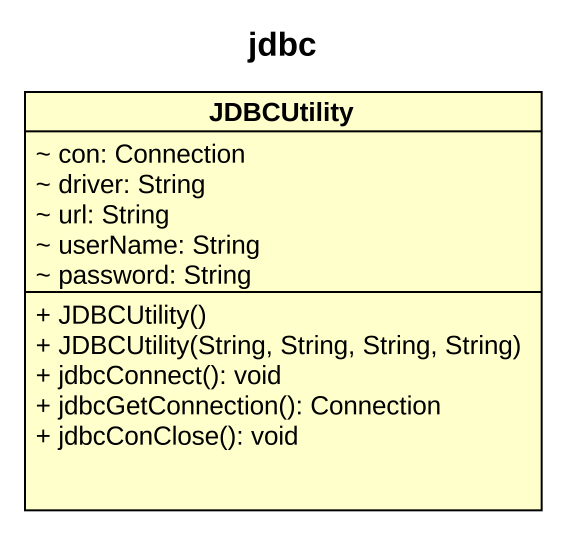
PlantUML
@startuml
title jdbc
hide circle
hide empty members
skinparam classAttributeIconSize 0
class JDBCUtility {
  ~ con: Connection
  ~ driver: String
  ~ url: String
  ~ userName: String
  ~ password: String
  + JDBCUtility()
  + JDBCUtility(String, String, String, String)
  + jdbcConnect(): void
  + jdbcGetConnection(): Connection
  + jdbcConClose(): void
}
@enduml
